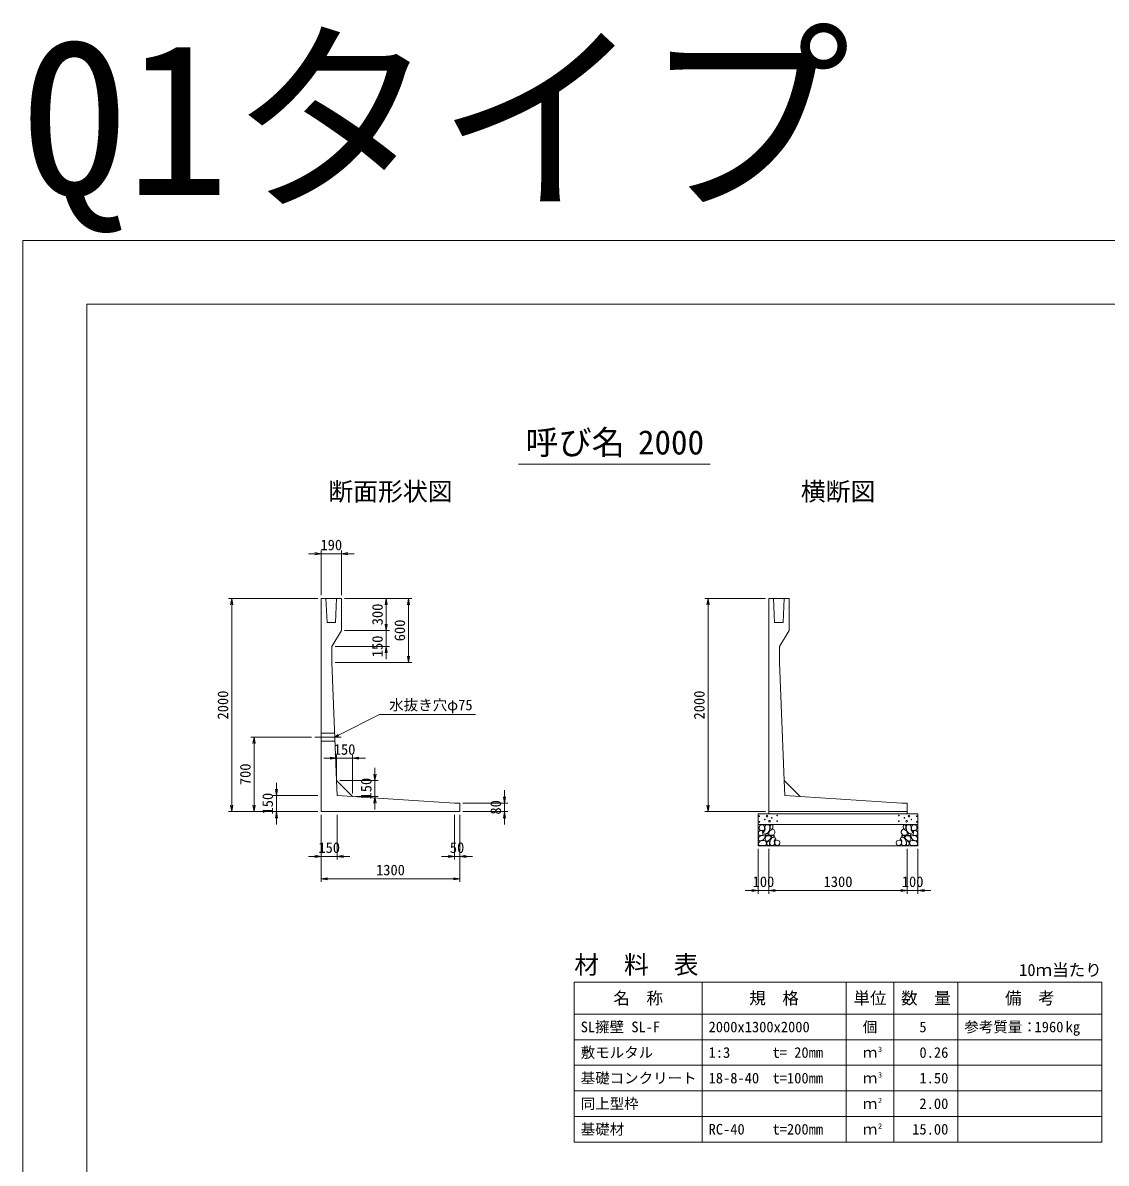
# Model space of a CAD drawing. Units: millimetres at full size, sheet at 1:40. Extents: x 0 to 25230, y 0 to 19861.
# Drawn here: x 0 to 10166, y 9161 to 19861 of the extents above; entities that cross this region are included whole.
import ezdxf
from ezdxf.enums import TextEntityAlignment as Align

# ---------------------------------------------------------------- set-up
doc = ezdxf.new("R2010")
doc.units = ezdxf.units.MM
doc.header["$LTSCALE"] = 40
doc.linetypes.add('CHAIN', pattern=[18.5, 12, -1.5, 3.5, -1.5])
doc.linetypes.add('DASHED_SPACED', pattern=[12, 6, -6])
for name, color, linetype, lineweight in [('D-BMK', 2, 'CHAIN', 13), ('D-DCR-HCHn', 4, 'Continuous', 9), ('D-MTR-FRAM', 7, 'Continuous', 13), ('D-MTR-LINE', 7, 'Continuous', 13), ('D-STR-DIM', 7, 'Continuous', 13), ('D-STR-STRn', 1, 'Continuous', 13), ('D-STR-TXT', 7, 'Continuous', 13), ('D-TTL', 2, 'Continuous', 13), ('D-TTL-TXT', 7, 'Continuous', 13)]:
    doc.layers.add(name, color=color, linetype=linetype, lineweight=lineweight)
doc.layers.add('D-MTR', color=7, linetype='Continuous')
doc.layers.add('D-MTR-TXT', color=7, linetype='Continuous')
doc.styles.add('ＭＳ ゴシック', font='')
doc.styles.get('ＭＳ ゴシック').set_extended_font_data('MS Gothic')

# ---------------------------------------------------------------- blocks, each defined once
blk = doc.blocks.new('open_arrow')
at = {"color": 0, "linetype": 'Continuous', "lineweight": -2}
blk.add_lwpolyline([(7.5, 1.25), (0, 0), (7.5, -1.25)], dxfattribs=at)

msp = doc.modelspace()

# ---------------------------------------------------------------- linework, layer by layer
at = {"layer": 'D-BMK'}
msp.add_line((2988, 13160), (2740, 13160), dxfattribs=at)
at = {"layer": 'D-DCR-HCHn'}
for points in [[(6951.2, 12331.59), (6930.4, 12336.22), (6911.9, 12326.97), (6909.59, 12306.17), (6914.21, 12289.99), (6937.33, 12283.05), (6953.51, 12283.05), (6960.44, 12294.61), (6960.44, 12320.04)], [(6969.69, 12333.91), (6962.76, 12313.1), (6965.07, 12289.99), (6948.89, 12264.56), (6969.69, 12253), (6992.8, 12264.56), (7006.67, 12283.05), (7011.3, 12313.1), (7006.67, 12329.28), (6992.8, 12336.22)], [(7013.61, 12329.28), (7013.61, 12301.55), (7025.16, 12294.61), (7036.72, 12301.55), (7039.03, 12317.73), (7036.72, 12331.59), (7020.54, 12336.22)], [(8286.39, 12329.28), (8286.39, 12301.55), (8274.84, 12294.61), (8263.28, 12301.55), (8260.97, 12317.73), (8263.28, 12331.59), (8279.46, 12336.22)], [(8330.31, 12333.91), (8337.24, 12313.1), (8334.93, 12289.99), (8351.11, 12264.56), (8330.31, 12253), (8307.2, 12264.56), (8293.33, 12283.05), (8288.7, 12313.1), (8293.33, 12329.28), (8307.2, 12336.22)], [(8348.8, 12331.59), (8369.6, 12336.22), (8388.1, 12326.97), (8390.41, 12306.17), (8385.79, 12289.99), (8362.67, 12283.05), (8346.49, 12283.05), (8339.56, 12294.61), (8339.56, 12320.04)], [(6907.28, 12273.81), (6900.35, 12253), (6909.59, 12239.14), (6932.71, 12236.82), (6948.49, 12243.6), (6941.95, 12259.94), (6946.58, 12269.18), (6937.33, 12278.43), (6923.46, 12283.05)], [(6951.16, 12197.01), (6968.28, 12222.69), (6966.14, 12229.11), (6942.59, 12235.53), (6921.19, 12233.39), (6906.21, 12220.55), (6904.07, 12205.57), (6906.21, 12190.59), (6923.33, 12186.31)], [(6974.31, 12253), (6962.76, 12243.76), (6967.38, 12236.82), (6983.56, 12236.82), (6990.49, 12239.14), (6995.12, 12248.38), (6988.18, 12255.32)], [(7011.08, 12197.01), (7021.78, 12222.69), (7013.22, 12233.39), (6987.54, 12233.39), (6976.84, 12229.11), (6966.14, 12214.13), (6966.14, 12201.29), (6976.84, 12184.17), (6989.68, 12182.03)], [(7008.98, 12278.43), (6997.43, 12250.69), (7006.67, 12239.14), (7034.41, 12239.14), (7045.97, 12243.76), (7057.53, 12259.94), (7057.53, 12273.81), (7045.97, 12292.3), (7032.1, 12294.61)], [(7047.47, 12145.64), (7053.89, 12164.91), (7051.75, 12186.31), (7066.73, 12209.85), (7047.47, 12220.55), (7026.06, 12209.85), (7013.22, 12192.73), (7008.94, 12164.91), (7013.22, 12149.92), (7026.06, 12143.5)], [(7043.19, 12220.55), (7053.89, 12229.11), (7049.61, 12235.53), (7034.62, 12235.53), (7028.2, 12233.39), (7023.92, 12224.83), (7030.34, 12218.41)], [(8252.53, 12145.64), (8246.11, 12164.91), (8248.25, 12186.31), (8233.27, 12209.85), (8252.53, 12220.55), (8273.94, 12209.85), (8286.78, 12192.73), (8291.06, 12164.91), (8286.78, 12149.92), (8273.94, 12143.5)], [(8291.02, 12278.43), (8302.57, 12250.69), (8293.33, 12239.14), (8265.59, 12239.14), (8254.03, 12243.76), (8242.47, 12259.94), (8242.47, 12273.81), (8254.03, 12292.3), (8267.9, 12294.61)], [(8256.81, 12220.55), (8246.11, 12229.11), (8250.39, 12235.53), (8265.38, 12235.53), (8271.8, 12233.39), (8276.08, 12224.83), (8269.66, 12218.41)], [(8288.92, 12197.01), (8278.22, 12222.69), (8286.78, 12233.39), (8312.46, 12233.39), (8323.16, 12229.11), (8333.86, 12214.13), (8333.86, 12201.29), (8323.16, 12184.17), (8310.32, 12182.03)], [(8325.69, 12253), (8337.24, 12243.76), (8332.62, 12236.82), (8316.44, 12236.82), (8309.51, 12239.14), (8304.88, 12248.38), (8311.82, 12255.32)], [(8348.84, 12197.01), (8331.72, 12222.69), (8333.86, 12229.11), (8357.41, 12235.53), (8378.81, 12233.39), (8393.79, 12220.55), (8395.93, 12205.57), (8393.79, 12190.59), (8376.67, 12186.31)], [(8392.72, 12273.81), (8399.65, 12253), (8390.41, 12239.14), (8367.29, 12236.82), (8351.51, 12243.6), (8358.05, 12259.94), (8353.42, 12269.18), (8362.67, 12278.43), (8376.54, 12283.05)], [(6959.72, 12143.5), (6974.7, 12149.92), (6978.98, 12171.33), (6970.42, 12186.31), (6955.44, 12190.59), (6936.17, 12188.45), (6914.77, 12179.89), (6904.07, 12167.05), (6904.07, 12152.06), (6910.49, 12143.5), (6936.17, 12145.64)], [(7006.8, 12149.92), (7006.8, 12175.61), (6996.1, 12182.03), (6985.4, 12175.61), (6983.26, 12160.62), (6985.4, 12147.78), (7000.38, 12143.5)], [(7064.59, 12147.78), (7083.85, 12143.5), (7100.97, 12152.06), (7103.11, 12171.33), (7098.83, 12186.31), (7077.43, 12192.73), (7062.45, 12192.73), (7056.03, 12182.03), (7056.03, 12158.48)], [(8235.41, 12147.78), (8216.15, 12143.5), (8199.03, 12152.06), (8196.89, 12171.33), (8201.17, 12186.31), (8222.57, 12192.73), (8237.55, 12192.73), (8243.97, 12182.03), (8243.97, 12158.48)], [(8293.2, 12149.92), (8293.2, 12175.61), (8303.9, 12182.03), (8314.6, 12175.61), (8316.74, 12160.62), (8314.6, 12147.78), (8299.62, 12143.5)], [(8340.28, 12143.5), (8325.3, 12149.92), (8321.02, 12171.33), (8329.58, 12186.31), (8344.56, 12190.59), (8363.83, 12188.45), (8385.23, 12179.89), (8395.93, 12167.05), (8395.93, 12152.06), (8389.51, 12143.5), (8363.83, 12145.64)]]:
    msp.add_lwpolyline(points, close=True, dxfattribs=at)
for centre, radius in [((6910.73, 12417.43), 3), ((6983.34, 12417.43), 7.5), ((7078.13, 12423.48), 3), ((8221.87, 12423.48), 3), ((8316.66, 12417.43), 7.5), ((8389.27, 12417.43), 3), ((6911.87, 12363.92), 3), ((6962.29, 12385.76), 3), ((7006.66, 12369.97), 7.5), ((7027.71, 12401.64), 3), ((7079.27, 12369.97), 3), ((8220.73, 12369.97), 3), ((8272.29, 12401.64), 3), ((8293.34, 12369.97), 7.5), ((8337.71, 12385.76), 3), ((8388.13, 12363.92), 3)]:
    msp.add_circle(centre, radius, dxfattribs=at)
at = {"layer": 'D-MTR-FRAM'}
for p, q in [((5175, 10860), (10125, 10860)), ((5175, 10860), (5175, 9360)), ((10125, 10860), (10125, 9360)), ((5175, 9360), (10125, 9360))]:
    msp.add_line(p, q, dxfattribs=at)
at = {"layer": 'D-MTR-LINE'}
for p, q in [((6375, 10860), (6375, 9360)), ((7725, 10860), (7725, 9360)), ((8175, 10860), (8175, 9360)), ((8775, 10860), (8775, 9360)), ((5175, 10560), (10125, 10560)), ((5175, 10320), (10125, 10320)), ((5175, 10080), (10125, 10080)), ((5175, 9840), (10125, 9840)), ((5175, 9600), (10125, 9600))]:
    msp.add_line(p, q, dxfattribs=at)
at = {"layer": 'D-STR-DIM'}
for p, q in [((2680, 14880), (3110, 14880)), ((2800, 14490), (2800, 14910)), ((2990, 14490), (2990, 14910)), ((2770, 14460), (1930, 14460)), ((1960, 12460), (1960, 14460)), ((3020, 14460), (3440, 14460)), ((3020, 14460), (3650, 14460)), ((3410, 14460), (3410, 14160)), ((3620, 14460), (3620, 13860)), ((6970, 14460), (6400, 14460)), ((6430, 12460), (6430, 14460)), ((3410, 14280), (3410, 13890)), ((3020, 14160), (3440, 14160)), ((3020, 14160), (3440, 14160)), ((2930, 14010), (3440, 14010)), ((2930, 13860), (3650, 13860)), ((2710, 13160), (2140, 13160)), ((2170, 12460), (2170, 13160)), ((3214.37, 12960.81), (2824.37, 12960.81)), ((2944.37, 12780.81), (2944.37, 12990.81)), ((3094.37, 12630.81), (3094.37, 12990.81)), ((3304.37, 12870.81), (3304.37, 12480.81)), ((2974.37, 12750.81), (3334.37, 12750.81)), ((2380, 12340), (2380, 12730)), ((4520, 12340), (4520, 12660)), ((2770, 12610), (2350, 12610)), ((3124.37, 12600.81), (3334.37, 12600.81)), ((4130, 12540), (4550, 12540)), ((2770, 12460), (1930, 12460)), ((2770, 12460), (2140, 12460)), ((2770, 12460), (2350, 12460)), ((2800, 12430), (2800, 12010)), ((2800, 12430), (2800, 11800)), ((2950, 12430), (2950, 12010)), ((4050, 12430), (4050, 12010)), ((4100, 12430), (4100, 11800)), ((4100, 12430), (4100, 12010)), ((4130, 12460), (4550, 12460)), ((6970, 12460), (6400, 12460)), ((6900, 12110), (6900, 11690)), ((7000, 12110), (7000, 11690)), ((7000, 12110), (7000, 11690)), ((8300, 12110), (8300, 11690)), ((8300, 12110), (8300, 11690)), ((8400, 12110), (8400, 11690)), ((2680, 12040), (3070, 12040)), ((4220, 12040), (3930, 12040)), ((2800, 11830), (4100, 11830)), ((7120, 11720), (6780, 11720)), ((7000, 11720), (8300, 11720)), ((8180, 11720), (8520, 11720))]:
    msp.add_line(p, q, dxfattribs=at)
at = {"layer": 'D-STR-STRn'}
for p, q in [((2800, 12460), (2800, 14460)), ((2800, 14460), (2990, 14460)), ((2990, 14460), (2990, 14160)), ((7000, 12460), (7000, 14460)), ((7000, 14460), (7190, 14460)), ((7190, 14460), (7190, 14160)), ((2990, 14160), (2900, 14010)), ((7190, 14160), (7100, 14010)), ((2900, 14010), (2900, 13860)), ((7100, 14010), (7100, 13860)), ((2900, 13860), (2944.37, 12750.81)), ((7100, 13860), (7144.37, 12750.81)), ((3094.37, 12600.81), (2944.37, 12750.81)), ((7294.37, 12600.81), (7144.37, 12750.81)), ((3094.37, 12600.81), (4050, 12540)), ((4050, 12540), (4100, 12540)), ((4100, 12540), (4100, 12460)), ((7294.37, 12600.81), (8250, 12540)), ((8250, 12540), (8300, 12540)), ((8300, 12540), (8300, 12460)), ((4100, 12460), (2800, 12460)), ((6900, 12140), (6900, 12440)), ((6900, 12440), (8400, 12440)), ((7000, 12460), (7000, 12440)), ((8300, 12460), (7000, 12460)), ((8300, 12460), (8300, 12440)), ((8400, 12440), (8400, 12140)), ((6900, 12340), (8400, 12340)), ((6900, 12140), (8400, 12140))]:
    msp.add_line(p, q, dxfattribs=at)
at = {"layer": 'D-STR-STRn', "linetype": 'DASHED_SPACED'}
for p, q in [((2845, 14460), (2855, 14235)), ((2945, 14460), (2935, 14235)), ((7045, 14460), (7055, 14235)), ((7145, 14460), (7135, 14235)), ((2855, 14235), (2935, 14235)), ((7055, 14235), (7135, 14235)), ((2926.5, 13197.5), (2800, 13197.5)), ((2929.5, 13122.5), (2800, 13122.5))]:
    msp.add_line(p, q, dxfattribs=at)
at = {"layer": 'D-STR-STRn', "color": 2, "linetype": 'DASHED_SPACED'}
for p, q in [((2944.37, 12750.81), (2950, 12610)), ((7144.37, 12750.81), (7150, 12610)), ((2950, 12610), (3094.37, 12600.81)), ((7150, 12610), (7294.37, 12600.81))]:
    msp.add_line(p, q, dxfattribs=at)
at = {"layer": 'D-STR-TXT'}
msp.add_line((4248, 13370), (3348, 13370), dxfattribs=at)
msp.add_lwpolyline([(2928, 13160), (2963.78, 13177.89), (3348, 13370)], dxfattribs=at)
at = {"layer": 'D-TTL'}
for points in [[(0, 0), (25230, 0), (25230, 17820), (0, 17820)], [(600, 600), (24630, 600), (24630, 17220), (600, 17220)]]:
    msp.add_lwpolyline(points, close=True, dxfattribs=at)
at = {"layer": 'D-TTL-TXT'}
msp.add_line((4650, 15720), (6450, 15720), dxfattribs=at)

# ---------------------------------------------------------------- block references
at = {"layer": 'D-STR-DIM', "xscale": 8, "yscale": 8}
for p, rotation in [((2800, 14880), 180), ((1960, 14460), 270), ((3410, 14460), 270), ((3620, 14460), 270), ((6430, 14460), 270), ((3410, 14160), 90), ((3410, 14160), 90), ((3410, 14010), 270), ((3620, 13860), 90), ((2170, 13160), 270), ((2944.37, 12960.81), 180), ((3304.37, 12750.81), 90), ((2380, 12610), 90), ((1960, 12460), 90), ((2170, 12460), 90), ((3304.37, 12600.81), 270), ((4520, 12540), 90), ((6430, 12460), 90), ((2380, 12460), 270), ((4520, 12460), 270), ((2800, 12040), 180), ((4050, 12040), 180), ((4100, 11830), 180), ((6900, 11720), 180), ((8300, 11720), 180), ((8300, 11720), 180)]:
    msp.add_blockref('open_arrow', p, dxfattribs=dict(at, rotation=rotation))
for p in [(2990, 14880), (3094.37, 12960.81), (2950, 12040), (4100, 12040), (2800, 11830), (7000, 11720), (7000, 11720), (8400, 11720)]:
    msp.add_blockref('open_arrow', p, dxfattribs=at)
at = {"layer": 'D-STR-TXT', "xscale": 5.33, "yscale": 5.33, "rotation": 26.6}
msp.add_blockref('open_arrow', (2928, 13160), dxfattribs=at)

# ---------------------------------------------------------------- texts
at = {"layer": 'D-MTR', "style": 'ＭＳ ゴシック'}
msp.add_text('材\u3000料\u3000表', height=170.9, dxfattribs=at).set_placement((5175, 10887.23), align=Align.BOTTOM_LEFT)
msp.add_text('10ｍ当たり', height=113.9, dxfattribs=at).set_placement((10125, 10883.15), align=Align.BOTTOM_RIGHT)
at = {"layer": 'D-MTR-TXT', "style": 'ＭＳ ゴシック'}
for s, height, p in [('名\u3000称', 113.9, (5775, 10710)), ('規\u3000格', 113.9, (7050, 10710)), ('単位', 113.9, (7950, 10710)), ('数\u3000量', 113.9, (8475, 10710)), ('備\u3000考', 113.9, (9450, 10710)), ('個', 99.69, (7950, 10440)), ('ｍ', 99.69, (7950, 10200)), ('ｍ', 99.69, (7950, 9960)), ('ｍ', 99.69, (7950, 9720)), ('ｍ', 99.69, (7950, 9480))]:
    msp.add_text(s, height=height, dxfattribs=at).set_placement(p, align=Align.MIDDLE_CENTER)
for s, p in [('SL擁壁 SL-F', (5235, 10440)), ('2000x1300x2000', (6435, 10440)), ('参考質量：    kg', (8835, 10440)), ('敷モルタル', (5235, 10200)), ('1:3', (6435, 10200)), ('t= 20mm', (7035, 10200)), ('基礎コンクリート', (5235, 9960)), ('18-8-40', (6435, 9960)), ('t=100mm', (7035, 9960)), ('同上型枠', (5235, 9720)), ('基礎材', (5235, 9480)), ('RC-40', (6435, 9480)), ('t=200mm', (7035, 9480))]:
    msp.add_text(s, height=99.69, dxfattribs=at).set_placement(p, align=Align.MIDDLE_LEFT)
for s, p in [('5', (8480.33, 10440)), ('1960', (9765, 10440)), ('0.26', (8685, 10200)), ('1.50', (8685, 9960)), ('2.00', (8685, 9720)), ('15.00', (8685, 9480))]:
    msp.add_text(s, height=99.69, dxfattribs=at).set_placement(p, align=Align.MIDDLE_RIGHT)
for s, p in [('3', (8025, 10190.44)), ('3', (8025, 9950.44)), ('2', (8025, 9710.44)), ('2', (8025, 9470.44))]:
    msp.add_text(s, height=49.84, dxfattribs=at).set_placement(p, align=Align.BOTTOM_LEFT)
at = {"layer": 'D-STR-DIM', "style": 'ＭＳ ゴシック'}
for s, p in [('190', (2895, 14962.5)), ('150', (3019.37, 13043.31)), ('150', (2875, 12122.5)), ('50', (4075, 12122.5)), ('1300', (3450, 11912.5)), ('100', (6950, 11802.5)), ('1300', (7650, 11802.5)), ('100', (8350, 11802.5))]:
    msp.add_text(s, height=99.69, dxfattribs=at).set_placement(p, align=Align.MIDDLE_CENTER)
for s, p in [('300', (3327.5, 14310)), ('600', (3537.5, 14160)), ('150', (3327.5, 14010)), ('2000', (1877.5, 13460)), ('2000', (6347.5, 13460)), ('700', (2087.5, 12810)), ('150', (3221.87, 12675.81)), ('150', (2297.5, 12535)), ('80', (4437.5, 12500))]:
    msp.add_text(s, height=99.69, rotation=90, dxfattribs=at).set_placement(p, align=Align.MIDDLE_CENTER)
at = {"layer": 'D-STR-TXT', "style": 'ＭＳ ゴシック'}
msp.add_text('水抜き穴φ75', height=99.69, dxfattribs=at).set_placement((3438, 13380.88), align=Align.BOTTOM_LEFT)
at = {"layer": 'D-TTL-TXT', "style": 'ＭＳ ゴシック'}
msp.add_text('Q1タイプ', height=1424, dxfattribs=at).set_placement((0, 17820), align=Align.BOTTOM_LEFT)
for s, height, p in [('呼び名', 227.9, (5182.5, 15742.5)), ('2000', 227.9, (6082.5, 15742.5)), ('断面形状図', 170.9, (3450, 15327.23)), ('横断図', 170.9, (7650, 15327.23))]:
    msp.add_text(s, height=height, dxfattribs=at).set_placement(p, align=Align.BOTTOM_CENTER)

doc.saveas('drawing.dxf')
